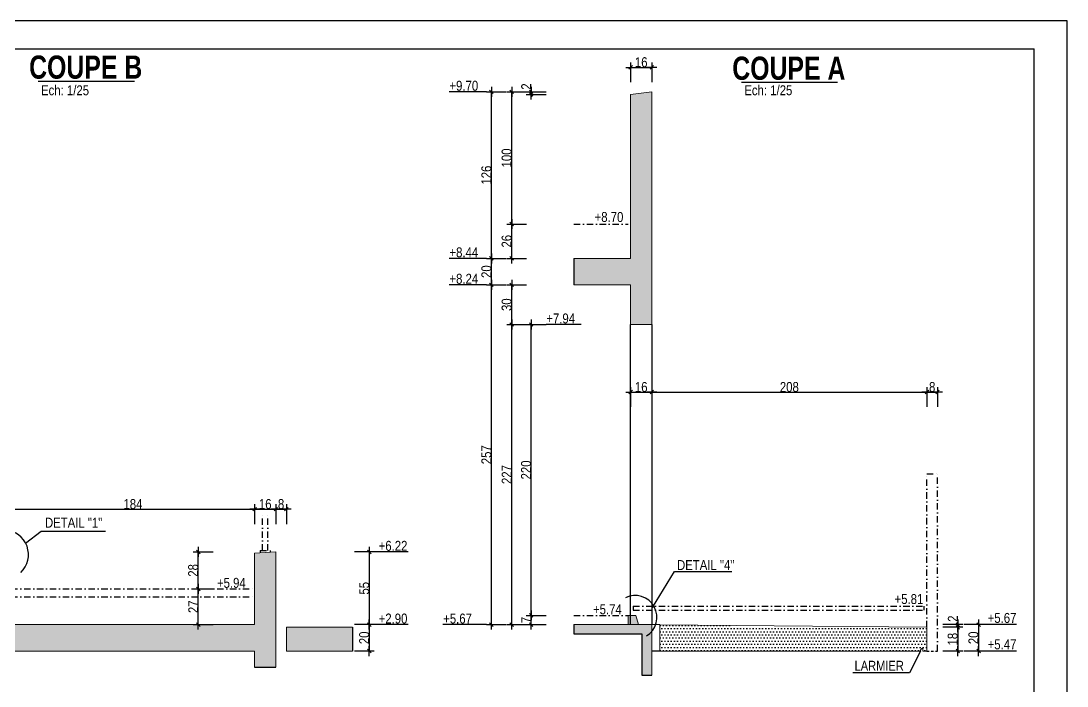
# Model space of a CAD drawing. Header units: centimetres. Extents: x -10252 to 0, y 2374 to 6574.
# Drawn here: x -3749 to -2167, y 5568 to 6574 of the extents above; entities that cross this region are included whole.
import ezdxf
from ezdxf.enums import TextEntityAlignment as Align

# ---------------------------------------------------------------- set-up
doc = ezdxf.new("R2010")
doc.units = ezdxf.units.CM
doc.header["$LTSCALE"] = 12.7
doc.header["$PDMODE"] = 1
doc.header["$PDSIZE"] = -2
doc.linetypes.add('TIRETPTX2', pattern=[50.8, 25.4, -12.7, 0, -12.7])
for name, color, linetype in [('01_cote_gen', 4, 'Continuous'), ('01_linteaux', 2, 'Continuous'), ('01_poch_BN', 9, 'Continuous'), ('01_texte', 230, 'Continuous'), ('AA_COTES', 2, 'Continuous')]:
    doc.layers.add(name, color=color, linetype=linetype)
doc.layers.add('01_murs_coup', color=5, linetype='Continuous', lineweight=60)
doc.styles.add('ARIAL NA', font='ARIALN.TTF')
doc.styles.add('impact', font='impact.ttf')
doc.styles.add('MATTE_TXT', font='arial.ttf')
doc.styles.add('STYLE2', font='ARIALN.TTF')
doc.dimstyles.new('JB25', dxfattribs={"dimscale": 0.1, "dimtxt": 150, "dimasz": 15, "dimexe": 0.1, "dimexo": 0.1, "dimgap": 0.09, "dimtad": 1, "dimdec": 1, "dimlfac": 0.5, "dimdsep": 46, "dimtxsty": 'STYLE2', "dimblk1": 'BOND_G', "dimblk2": 'BOND_D', "dimsah": 1, "dimcen": 1.5, "dimdle": 0.01, "dimse1": 1, "dimse2": 1, "dimclrd": 4, "dimclre": 2, "dimclrt": 6, "dimazin": 2, "dimtfac": 2.333333, "dimtdec": 1, "dimtix": 1, "dimtmove": 2, "dimatfit": 3, "dimldrblk": 'BOND_G', "dimfxl": 1, "dimtolj": 1, "dimtzin": 0, "dimarcsym": 0})

# ---------------------------------------------------------------- blocks, each defined once
blk = doc.blocks.new('BOND_G')
at = {"layer": 'AA_COTES', "color": 0}
for p, q in [((0, -5), (0, 15)), ((5, 0), (-5, 0)), ((1.8, 1.8), (-1.8, -1.8))]:
    blk.add_line(p, q, dxfattribs=at)
blk = doc.blocks.new('BOND_D')
at = {"layer": 'AA_COTES', "color": 0}
for p, q in [((5, 0), (-5, 0)), ((-1.8, -1.8), (1.8, 1.8)), ((0, 5), (0, -15))]:
    blk.add_line(p, q, dxfattribs=at)
blk = doc.blocks.new('*D1650')
at = {"layer": '01_cote_gen', "color": 4, "lineweight": -2, "transparency": 16777216}
blk.add_line((-2977.8, 5676.1), (-2977.8, 6113.1), dxfattribs=at)
at = {"layer": 'Defpoints', "color": 0, "transparency": 16777216}
for p in [(-2977.8, 6114.6), (-2811.4, 6114.6), (-2872.3, 5674.6)]:
    blk.add_point(p, dxfattribs=at)
at = {"layer": '01_cote_gen', "color": 4, "lineweight": -2, "transparency": 16777216, "xscale": 1.5, "yscale": 1.5, "zscale": 1.5}
for name, p, rotation in [('BOND_D', (-2977.8, 6114.6), 90), ('BOND_G', (-2977.8, 5674.6), 270)]:
    blk.add_blockref(name, p, dxfattribs=dict(at, rotation=rotation))
at = {"layer": '01_cote_gen', "color": 6, "transparency": 16777216, "insert": (-2985.5, 5894.6), "char_height": 15, "attachment_point": 5, "rotation": 90, "style": 'STYLE2'}
blk.add_mtext('\\A1;220', dxfattribs=at)
blk = doc.blocks.new('*D1651')
at = {"layer": '01_cote_gen', "color": 4, "lineweight": -2, "transparency": 16777216}
blk.add_line((-2977.8, 5662.1), (-2977.8, 5673.1), dxfattribs=at)
at = {"layer": 'Defpoints', "color": 0, "transparency": 16777216}
for p in [(-2977.8, 5674.6), (-2884.3, 5674.6), (-2871.7, 5660.6)]:
    blk.add_point(p, dxfattribs=at)
at = {"layer": '01_cote_gen', "color": 4, "lineweight": -2, "transparency": 16777216, "xscale": 1.5, "yscale": 1.5, "zscale": 1.5}
for name, p, rotation in [('BOND_D', (-2977.8, 5674.6), 90), ('BOND_G', (-2977.8, 5660.6), 270)]:
    blk.add_blockref(name, p, dxfattribs=dict(at, rotation=rotation))
at = {"layer": '01_cote_gen', "color": 6, "transparency": 16777216, "insert": (-2985.3, 5667.6), "char_height": 15, "attachment_point": 5, "rotation": 90, "style": 'STYLE2'}
blk.add_mtext('\\A1;7', dxfattribs=at)
blk = doc.blocks.new('*D1428')
at = {"layer": '01_cote_gen', "color": 4, "lineweight": -2, "transparency": 16777216}
blk.add_line((-3037.9, 6176.1), (-3037.9, 6213.1), dxfattribs=at)
at = {"layer": 'Defpoints', "color": 0, "transparency": 16777216}
for p in [(-3037.9, 6214.6), (-2916.4, 6214.6), (-2916.4, 6174.6)]:
    blk.add_point(p, dxfattribs=at)
at = {"layer": '01_cote_gen', "color": 4, "lineweight": -2, "transparency": 16777216, "xscale": 1.5, "yscale": 1.5, "zscale": 1.5}
for name, p, rotation in [('BOND_D', (-3037.9, 6214.6), 90), ('BOND_G', (-3037.9, 6174.6), 270)]:
    blk.add_blockref(name, p, dxfattribs=dict(at, rotation=rotation))
at = {"layer": '01_cote_gen', "color": 6, "transparency": 16777216, "insert": (-3045.5, 6194.6), "char_height": 15, "attachment_point": 5, "rotation": 90, "style": 'STYLE2'}
blk.add_mtext('\\A1;20', dxfattribs=at)
blk = doc.blocks.new('*D1429')
at = {"layer": '01_cote_gen', "color": 4, "lineweight": -2, "transparency": 16777216}
blk.add_line((-3007.3, 5662.1), (-3007.3, 6113.1), dxfattribs=at)
at = {"layer": 'Defpoints', "color": 0, "transparency": 16777216}
for p in [(-3007.3, 6114.6), (-2955.3, 6114.6), (-2955.3, 5660.6)]:
    blk.add_point(p, dxfattribs=at)
at = {"layer": '01_cote_gen', "color": 4, "lineweight": -2, "transparency": 16777216, "xscale": 1.5, "yscale": 1.5, "zscale": 1.5}
for name, p, rotation in [('BOND_D', (-3007.3, 6114.6), 90), ('BOND_G', (-3007.3, 5660.6), 270)]:
    blk.add_blockref(name, p, dxfattribs=dict(at, rotation=rotation))
at = {"layer": '01_cote_gen', "color": 6, "transparency": 16777216, "insert": (-3014.8, 5887.6), "char_height": 15, "attachment_point": 5, "rotation": 90, "style": 'STYLE2'}
blk.add_mtext('\\A1;227', dxfattribs=at)
blk = doc.blocks.new('*D1652')
at = {"layer": '01_cote_gen', "color": 4, "lineweight": -2, "transparency": 16777216}
blk.add_line((-3007.3, 6116.1), (-3007.3, 6173.1), dxfattribs=at)
at = {"layer": 'Defpoints', "color": 0, "transparency": 16777216}
for p in [(-3007.3, 6174.6), (-2870.3, 6174.6), (-2955.3, 6114.6)]:
    blk.add_point(p, dxfattribs=at)
at = {"layer": '01_cote_gen', "color": 4, "lineweight": -2, "transparency": 16777216, "xscale": 1.5, "yscale": 1.5, "zscale": 1.5}
for name, p, rotation in [('BOND_D', (-3007.3, 6174.6), 90), ('BOND_G', (-3007.3, 6114.6), 270)]:
    blk.add_blockref(name, p, dxfattribs=dict(at, rotation=rotation))
at = {"layer": '01_cote_gen', "color": 6, "transparency": 16777216, "insert": (-3014.9, 6144.6), "char_height": 15, "attachment_point": 5, "rotation": 90, "style": 'STYLE2'}
blk.add_mtext('\\A1;30', dxfattribs=at)
blk = doc.blocks.new('*D1653')
at = {"layer": '01_cote_gen', "color": 4, "lineweight": -2, "transparency": 16777216}
blk.add_line((-3007.3, 6216.1), (-3007.3, 6265.1), dxfattribs=at)
at = {"layer": 'Defpoints', "color": 0, "transparency": 16777216}
for p in [(-3007.3, 6266.6), (-2848.2, 6266.6), (-2848.2, 6214.6)]:
    blk.add_point(p, dxfattribs=at)
at = {"layer": '01_cote_gen', "color": 4, "lineweight": -2, "transparency": 16777216, "xscale": 1.5, "yscale": 1.5, "zscale": 1.5}
for name, p, rotation in [('BOND_D', (-3007.3, 6266.6), 90), ('BOND_G', (-3007.3, 6214.6), 270)]:
    blk.add_blockref(name, p, dxfattribs=dict(at, rotation=rotation))
at = {"layer": '01_cote_gen', "color": 6, "transparency": 16777216, "insert": (-3014.9, 6240.6), "char_height": 15, "attachment_point": 5, "rotation": 90, "style": 'STYLE2'}
blk.add_mtext('\\A1;26', dxfattribs=at)
blk = doc.blocks.new('*D1430')
at = {"layer": '01_cote_gen', "color": 4, "lineweight": -2, "transparency": 16777216}
blk.add_line((-3037.9, 5662.1), (-3037.9, 6173.1), dxfattribs=at)
at = {"layer": 'Defpoints', "color": 0, "transparency": 16777216}
for p in [(-3037.9, 6174.6), (-2984.8, 6174.6), (-2955.3, 5660.6)]:
    blk.add_point(p, dxfattribs=at)
at = {"layer": '01_cote_gen', "color": 4, "lineweight": -2, "transparency": 16777216, "xscale": 1.5, "yscale": 1.5, "zscale": 1.5}
for name, p, rotation in [('BOND_D', (-3037.9, 6174.6), 90), ('BOND_G', (-3037.9, 5660.6), 270)]:
    blk.add_blockref(name, p, dxfattribs=dict(at, rotation=rotation))
at = {"layer": '01_cote_gen', "color": 6, "transparency": 16777216, "insert": (-3045.5, 5917.6), "char_height": 15, "attachment_point": 5, "rotation": 90, "style": 'STYLE2'}
blk.add_mtext('\\A1;257', dxfattribs=at)
blk = doc.blocks.new('*D1431')
at = {"layer": '01_cote_gen', "color": 4, "lineweight": -2, "ltscale": 0.1, "transparency": 16777216}
blk.add_line((-2301.2, 5659.1), (-2301.2, 5622.1), dxfattribs=at)
at = {"layer": 'Defpoints', "color": 0, "ltscale": 0.1, "transparency": 16777216}
for p in [(-2819.7, 5660.6), (-2780.5, 5620.6), (-2301.2, 5620.6)]:
    blk.add_point(p, dxfattribs=at)
at = {"layer": '01_cote_gen', "color": 4, "lineweight": -2, "ltscale": 0.1, "transparency": 16777216, "xscale": 1.5, "yscale": 1.5, "zscale": 1.5}
for name, p, rotation in [('BOND_G', (-2301.2, 5660.6), 90), ('BOND_D', (-2301.2, 5620.6), 270)]:
    blk.add_blockref(name, p, dxfattribs=dict(at, rotation=rotation))
at = {"layer": '01_cote_gen', "color": 6, "ltscale": 0.1, "transparency": 16777216, "insert": (-2308.9, 5640.6), "char_height": 15, "attachment_point": 5, "rotation": 90, "style": 'STYLE2'}
blk.add_mtext('\\A1;20', dxfattribs=at)
blk = doc.blocks.new('*D1432')
at = {"layer": '01_cote_gen', "color": 4, "lineweight": -2, "ltscale": 0.1, "transparency": 16777216}
blk.add_line((-2332.6, 5655.1), (-2332.6, 5622.1), dxfattribs=at)
at = {"layer": 'Defpoints', "color": 0, "ltscale": 0.1, "transparency": 16777216}
for p in [(-2347.7, 5656.6), (-2403.7, 5620.6), (-2332.6, 5620.6)]:
    blk.add_point(p, dxfattribs=at)
at = {"layer": '01_cote_gen', "color": 4, "lineweight": -2, "ltscale": 0.1, "transparency": 16777216, "xscale": 1.5, "yscale": 1.5, "zscale": 1.5}
for name, p, rotation in [('BOND_G', (-2332.6, 5656.6), 90), ('BOND_D', (-2332.6, 5620.6), 270)]:
    blk.add_blockref(name, p, dxfattribs=dict(at, rotation=rotation))
at = {"layer": '01_cote_gen', "color": 6, "ltscale": 0.1, "transparency": 16777216, "insert": (-2340.3, 5638.6), "char_height": 15, "attachment_point": 5, "rotation": 90, "style": 'STYLE2'}
blk.add_mtext('\\A1;18', dxfattribs=at)
blk = doc.blocks.new('*D1433')
at = {"layer": '01_cote_gen', "color": 4, "lineweight": -2, "ltscale": 0.1, "transparency": 16777216}
blk.add_line((-2332.6, 5659.1), (-2332.6, 5658.1), dxfattribs=at)
at = {"layer": 'Defpoints', "color": 0, "ltscale": 0.1, "transparency": 16777216}
for p in [(-2332.6, 5656.6), (-2325.1, 5656.6), (-2324.4, 5660.6)]:
    blk.add_point(p, dxfattribs=at)
at = {"layer": '01_cote_gen', "color": 4, "lineweight": -2, "ltscale": 0.1, "transparency": 16777216, "xscale": 1.5, "yscale": 1.5, "zscale": 1.5}
for name, p, rotation in [('BOND_G', (-2332.6, 5660.6), 90), ('BOND_D', (-2332.6, 5656.6), 270)]:
    blk.add_blockref(name, p, dxfattribs=dict(at, rotation=rotation))
at = {"layer": '01_cote_gen', "color": 6, "ltscale": 0.1, "transparency": 16777216, "insert": (-2340.1, 5669.6), "char_height": 15, "attachment_point": 5, "rotation": 90, "style": 'STYLE2'}
blk.add_mtext('\\A1;2', dxfattribs=at)
blk = doc.blocks.new('*D1654')
at = {"layer": '01_cote_gen', "color": 4, "lineweight": -2, "transparency": 16777216}
blk.add_line((-2825.9, 6012.4), (-2796.9, 6012.4), dxfattribs=at)
at = {"layer": 'Defpoints', "color": 0, "transparency": 16777216}
for p in [(-2795.4, 6012.4), (-2827.4, 6001), (-2795.4, 6001)]:
    blk.add_point(p, dxfattribs=at)
at = {"layer": '01_cote_gen', "color": 4, "lineweight": -2, "transparency": 16777216, "xscale": 1.5, "yscale": 1.5, "zscale": 1.5, "rotation": 180}
blk.add_blockref('BOND_G', (-2827.4, 6012.4), dxfattribs=at)
at = {"layer": '01_cote_gen', "color": 4, "lineweight": -2, "transparency": 16777216, "xscale": 1.5, "yscale": 1.5, "zscale": 1.5}
blk.add_blockref('BOND_D', (-2795.4, 6012.4), dxfattribs=at)
at = {"layer": '01_cote_gen', "color": 6, "transparency": 16777216, "insert": (-2811.4, 6020), "char_height": 15, "attachment_point": 5, "style": 'STYLE2'}
blk.add_mtext('\\A1;16', dxfattribs=at)
blk = doc.blocks.new('*D1298')
at = {"layer": '01_cote_gen', "color": 4, "lineweight": -2, "transparency": 16777216}
blk.add_line((-3362.5, 5835.2), (-3349.5, 5835.2), dxfattribs=at)
at = {"layer": 'Defpoints', "color": 0, "transparency": 16777216}
for p in [(-3348, 5835.2), (-3364, 5812.7), (-3348, 5812.7)]:
    blk.add_point(p, dxfattribs=at)
at = {"layer": '01_cote_gen', "color": 4, "lineweight": -2, "transparency": 16777216, "xscale": 1.5, "yscale": 1.5, "zscale": 1.5, "rotation": 180}
blk.add_blockref('BOND_G', (-3364, 5835.2), dxfattribs=at)
at = {"layer": '01_cote_gen', "color": 4, "lineweight": -2, "transparency": 16777216, "xscale": 1.5, "yscale": 1.5, "zscale": 1.5}
blk.add_blockref('BOND_D', (-3348, 5835.2), dxfattribs=at)
at = {"layer": '01_cote_gen', "color": 6, "transparency": 16777216, "insert": (-3356, 5842.9), "char_height": 15, "attachment_point": 5, "style": 'STYLE2'}
blk.add_mtext('\\A1;8', dxfattribs=at)
blk = doc.blocks.new('*D1299')
at = {"layer": '01_cote_gen', "color": 4, "lineweight": -2, "transparency": 16777216}
blk.add_line((-3481.3, 5662.1), (-3481.3, 5713.1), dxfattribs=at)
at = {"layer": 'Defpoints', "color": 0, "transparency": 16777216}
for p in [(-3481.3, 5714.6), (-3441.6, 5714.6), (-3441.6, 5660.6)]:
    blk.add_point(p, dxfattribs=at)
at = {"layer": '01_cote_gen', "color": 4, "lineweight": -2, "transparency": 16777216, "xscale": 1.5, "yscale": 1.5, "zscale": 1.5}
for name, p, rotation in [('BOND_D', (-3481.3, 5714.6), 90), ('BOND_G', (-3481.3, 5660.6), 270)]:
    blk.add_blockref(name, p, dxfattribs=dict(at, rotation=rotation))
at = {"layer": '01_cote_gen', "color": 6, "transparency": 16777216, "insert": (-3488.8, 5687.6), "char_height": 15, "attachment_point": 5, "rotation": 90, "style": 'STYLE2'}
blk.add_mtext('\\A1;27', dxfattribs=at)
blk = doc.blocks.new('*D1300')
at = {"layer": '01_cote_gen', "color": 4, "lineweight": -2, "transparency": 16777216}
blk.add_line((-3481.3, 5716.1), (-3481.3, 5769.1), dxfattribs=at)
at = {"layer": 'Defpoints', "color": 0, "transparency": 16777216}
for p in [(-3481.3, 5770.6), (-3458.8, 5770.6), (-3446.1, 5714.6)]:
    blk.add_point(p, dxfattribs=at)
at = {"layer": '01_cote_gen', "color": 4, "lineweight": -2, "transparency": 16777216, "xscale": 1.5, "yscale": 1.5, "zscale": 1.5}
for name, p, rotation in [('BOND_D', (-3481.3, 5770.6), 90), ('BOND_G', (-3481.3, 5714.6), 270)]:
    blk.add_blockref(name, p, dxfattribs=dict(at, rotation=rotation))
at = {"layer": '01_cote_gen', "color": 6, "transparency": 16777216, "insert": (-3488.9, 5742.6), "char_height": 15, "attachment_point": 5, "rotation": 90, "style": 'STYLE2'}
blk.add_mtext('\\A1;28', dxfattribs=at)
blk = doc.blocks.new('*D1437')
at = {"layer": '01_cote_gen', "color": 4, "lineweight": -2, "transparency": 16777216}
blk.add_line((-3222.7, 5769.1), (-3222.7, 5662.1), dxfattribs=at)
at = {"layer": 'Defpoints', "color": 0, "transparency": 16777216}
for p in [(-3364, 5770.6), (-3396, 5660.6), (-3222.7, 5660.6)]:
    blk.add_point(p, dxfattribs=at)
at = {"layer": '01_cote_gen', "color": 4, "lineweight": -2, "transparency": 16777216, "xscale": 1.5, "yscale": 1.5, "zscale": 1.5}
for name, p, rotation in [('BOND_G', (-3222.7, 5770.6), 90), ('BOND_D', (-3222.7, 5660.6), 270)]:
    blk.add_blockref(name, p, dxfattribs=dict(at, rotation=rotation))
at = {"layer": '01_cote_gen', "color": 6, "transparency": 16777216, "insert": (-3230.3, 5715.6), "char_height": 15, "attachment_point": 5, "rotation": 90, "style": 'STYLE2'}
blk.add_mtext('\\A1;55', dxfattribs=at)
blk = doc.blocks.new('*D1438')
at = {"layer": '01_cote_gen', "color": 4, "lineweight": -2, "transparency": 16777216}
blk.add_line((-3222.7, 5659.1), (-3222.7, 5622.1), dxfattribs=at)
at = {"layer": 'Defpoints', "color": 0, "transparency": 16777216}
for p in [(-3396, 5660.6), (-3396, 5620.6), (-3222.7, 5620.6)]:
    blk.add_point(p, dxfattribs=at)
at = {"layer": '01_cote_gen', "color": 4, "lineweight": -2, "transparency": 16777216, "xscale": 1.5, "yscale": 1.5, "zscale": 1.5}
for name, p, rotation in [('BOND_G', (-3222.7, 5660.6), 90), ('BOND_D', (-3222.7, 5620.6), 270)]:
    blk.add_blockref(name, p, dxfattribs=dict(at, rotation=rotation))
at = {"layer": '01_cote_gen', "color": 6, "transparency": 16777216, "insert": (-3230.3, 5640.6), "char_height": 15, "attachment_point": 5, "rotation": 90, "style": 'STYLE2'}
blk.add_mtext('\\A1;20', dxfattribs=at)
blk = doc.blocks.new('*D1439')
at = {"layer": '01_cote_gen', "color": 4, "lineweight": -2, "transparency": 16777216}
blk.add_line((-3394.5, 5835.2), (-3365.5, 5835.2), dxfattribs=at)
at = {"layer": 'Defpoints', "color": 0, "transparency": 16777216}
for p in [(-3364, 5835.2), (-3396, 5812.7), (-3364, 5770.6)]:
    blk.add_point(p, dxfattribs=at)
at = {"layer": '01_cote_gen', "color": 4, "lineweight": -2, "transparency": 16777216, "xscale": 1.5, "yscale": 1.5, "zscale": 1.5, "rotation": 180}
blk.add_blockref('BOND_G', (-3396, 5835.2), dxfattribs=at)
at = {"layer": '01_cote_gen', "color": 4, "lineweight": -2, "transparency": 16777216, "xscale": 1.5, "yscale": 1.5, "zscale": 1.5}
blk.add_blockref('BOND_D', (-3364, 5835.2), dxfattribs=at)
at = {"layer": '01_cote_gen', "color": 6, "transparency": 16777216, "insert": (-3380, 5842.9), "char_height": 15, "attachment_point": 5, "style": 'STYLE2'}
blk.add_mtext('\\A1;16', dxfattribs=at)
blk = doc.blocks.new('*D1441')
at = {"layer": '01_cote_gen', "color": 4, "lineweight": -2, "transparency": 16777216}
blk.add_line((-2793.9, 6012.4), (-2380.9, 6012.4), dxfattribs=at)
at = {"layer": 'Defpoints', "color": 0, "transparency": 16777216}
for p in [(-2379.4, 6012.4), (-2795.4, 5970.4), (-2379.4, 5853.6)]:
    blk.add_point(p, dxfattribs=at)
at = {"layer": '01_cote_gen', "color": 4, "lineweight": -2, "transparency": 16777216, "xscale": 1.5, "yscale": 1.5, "zscale": 1.5, "rotation": 180}
blk.add_blockref('BOND_G', (-2795.4, 6012.4), dxfattribs=at)
at = {"layer": '01_cote_gen', "color": 4, "lineweight": -2, "transparency": 16777216, "xscale": 1.5, "yscale": 1.5, "zscale": 1.5}
blk.add_blockref('BOND_D', (-2379.4, 6012.4), dxfattribs=at)
at = {"layer": '01_cote_gen', "color": 6, "transparency": 16777216, "insert": (-2587.4, 6020), "char_height": 15, "attachment_point": 5, "style": 'STYLE2'}
blk.add_mtext('\\A1;208', dxfattribs=at)
blk = doc.blocks.new('*D1442')
at = {"layer": '01_cote_gen', "color": 4, "lineweight": -2, "transparency": 16777216}
blk.add_line((-2377.9, 6012.4), (-2364.9, 6012.4), dxfattribs=at)
at = {"layer": 'Defpoints', "color": 0, "transparency": 16777216}
for p in [(-2363.4, 6012.4), (-2379.4, 5996.9), (-2363.4, 5917.9)]:
    blk.add_point(p, dxfattribs=at)
at = {"layer": '01_cote_gen', "color": 4, "lineweight": -2, "transparency": 16777216, "xscale": 1.5, "yscale": 1.5, "zscale": 1.5, "rotation": 180}
blk.add_blockref('BOND_G', (-2379.4, 6012.4), dxfattribs=at)
at = {"layer": '01_cote_gen', "color": 4, "lineweight": -2, "transparency": 16777216, "xscale": 1.5, "yscale": 1.5, "zscale": 1.5}
blk.add_blockref('BOND_D', (-2363.4, 6012.4), dxfattribs=at)
at = {"layer": '01_cote_gen', "color": 6, "transparency": 16777216, "insert": (-2371.4, 6020), "char_height": 15, "attachment_point": 5, "style": 'STYLE2'}
blk.add_mtext('\\A1;8', dxfattribs=at)
blk = doc.blocks.new('*D1656')
at = {"layer": '01_cote_gen', "color": 4, "lineweight": -2, "ltscale": 2, "transparency": 16777216}
blk.add_line((-3007.3, 6268.1), (-3007.3, 6465.1), dxfattribs=at)
at = {"layer": 'Defpoints', "color": 0, "ltscale": 2, "transparency": 16777216}
for p in [(-3007.3, 6466.6), (-2795.4, 6466.6), (-2901, 6266.6)]:
    blk.add_point(p, dxfattribs=at)
at = {"layer": '01_cote_gen', "color": 4, "lineweight": -2, "ltscale": 2, "transparency": 16777216, "xscale": 1.5, "yscale": 1.5, "zscale": 1.5}
for name, p, rotation in [('BOND_D', (-3007.3, 6466.6), 90), ('BOND_G', (-3007.3, 6266.6), 270)]:
    blk.add_blockref(name, p, dxfattribs=dict(at, rotation=rotation))
at = {"layer": '01_cote_gen', "color": 6, "ltscale": 2, "transparency": 16777216, "insert": (-3014.9, 6366.6), "char_height": 15, "attachment_point": 5, "rotation": 90, "style": 'STYLE2'}
blk.add_mtext('\\A1;100', dxfattribs=at)
blk = doc.blocks.new('*D1657')
at = {"layer": '01_cote_gen', "color": 4, "lineweight": -2, "ltscale": 2, "transparency": 16777216}
blk.add_line((-3037.9, 6216.1), (-3037.9, 6465.1), dxfattribs=at)
at = {"layer": 'Defpoints', "color": 0, "ltscale": 2, "transparency": 16777216}
for p in [(-3037.9, 6466.6), (-2795.4, 6466.6), (-2827.4, 6214.6)]:
    blk.add_point(p, dxfattribs=at)
at = {"layer": '01_cote_gen', "color": 4, "lineweight": -2, "ltscale": 2, "transparency": 16777216, "xscale": 1.5, "yscale": 1.5, "zscale": 1.5}
for name, p, rotation in [('BOND_D', (-3037.9, 6466.6), 90), ('BOND_G', (-3037.9, 6214.6), 270)]:
    blk.add_blockref(name, p, dxfattribs=dict(at, rotation=rotation))
at = {"layer": '01_cote_gen', "color": 6, "ltscale": 2, "transparency": 16777216, "insert": (-3045.5, 6340.6), "char_height": 15, "attachment_point": 5, "rotation": 90, "style": 'STYLE2'}
blk.add_mtext('\\A1;126', dxfattribs=at)
blk = doc.blocks.new('*D1658')
at = {"layer": '01_cote_gen', "color": 4, "lineweight": -2, "ltscale": 2, "transparency": 16777216}
blk.add_line((-2977.8, 6464.1), (-2977.8, 6465.1), dxfattribs=at)
at = {"layer": 'Defpoints', "color": 0, "ltscale": 2, "transparency": 16777216}
for p in [(-2977.8, 6466.6), (-2827.4, 6462.6), (-2795.4, 6466.6)]:
    blk.add_point(p, dxfattribs=at)
at = {"layer": '01_cote_gen', "color": 4, "lineweight": -2, "ltscale": 2, "transparency": 16777216, "xscale": 1.5, "yscale": 1.5, "zscale": 1.5}
for name, p, rotation in [('BOND_D', (-2977.8, 6466.6), 90), ('BOND_G', (-2977.8, 6462.6), 270)]:
    blk.add_blockref(name, p, dxfattribs=dict(at, rotation=rotation))
at = {"layer": '01_cote_gen', "color": 6, "ltscale": 2, "transparency": 16777216, "insert": (-2985.3, 6474.6), "char_height": 15, "attachment_point": 5, "rotation": 90, "style": 'STYLE2'}
blk.add_mtext('\\A1;2', dxfattribs=at)
blk = doc.blocks.new('*D1721')
at = {"layer": '01_cote_gen', "color": 4, "lineweight": -2, "ltscale": 2, "transparency": 16777216}
blk.add_line((-3762.5, 5835.2), (-3397.5, 5835.2), dxfattribs=at)
at = {"layer": 'Defpoints', "color": 0, "ltscale": 2, "transparency": 16777216}
for p in [(-3396, 5835.2), (-3396, 5812.7), (-3764, 5795)]:
    blk.add_point(p, dxfattribs=at)
at = {"layer": '01_cote_gen', "color": 4, "lineweight": -2, "ltscale": 2, "transparency": 16777216, "xscale": 1.5, "yscale": 1.5, "zscale": 1.5, "rotation": 180}
blk.add_blockref('BOND_G', (-3764, 5835.2), dxfattribs=at)
at = {"layer": '01_cote_gen', "color": 4, "lineweight": -2, "ltscale": 2, "transparency": 16777216, "xscale": 1.5, "yscale": 1.5, "zscale": 1.5}
blk.add_blockref('BOND_D', (-3396, 5835.2), dxfattribs=at)
at = {"layer": '01_cote_gen', "color": 6, "ltscale": 2, "transparency": 16777216, "insert": (-3580, 5842.9), "char_height": 15, "attachment_point": 5, "style": 'STYLE2'}
blk.add_mtext('\\A1;184', dxfattribs=at)
blk = doc.blocks.new('*D1749')
at = {"layer": '01_cote_gen', "color": 4, "lineweight": -2, "ltscale": 2, "transparency": 16777216}
blk.add_line((-2825.9, 6503.6), (-2796.9, 6503.6), dxfattribs=at)
at = {"layer": 'Defpoints', "color": 0, "ltscale": 2, "transparency": 16777216}
for p in [(-2795.4, 6503.6), (-2827.4, 6462.6), (-2795.4, 6466.6)]:
    blk.add_point(p, dxfattribs=at)
at = {"layer": '01_cote_gen', "color": 4, "lineweight": -2, "ltscale": 2, "transparency": 16777216, "xscale": 1.5, "yscale": 1.5, "zscale": 1.5, "rotation": 180}
blk.add_blockref('BOND_G', (-2827.4, 6503.6), dxfattribs=at)
at = {"layer": '01_cote_gen', "color": 4, "lineweight": -2, "ltscale": 2, "transparency": 16777216, "xscale": 1.5, "yscale": 1.5, "zscale": 1.5}
blk.add_blockref('BOND_D', (-2795.4, 6503.6), dxfattribs=at)
at = {"layer": '01_cote_gen', "color": 6, "ltscale": 2, "transparency": 16777216, "insert": (-2811.4, 6511.3), "char_height": 15, "attachment_point": 5, "style": 'STYLE2'}
blk.add_mtext('\\A1;16', dxfattribs=at)

msp = doc.modelspace()

# ---------------------------------------------------------------- hatches: boundary and pattern name
at = {"layer": '01_linteaux'}
h = msp.add_hatch(dxfattribs=at)
h.set_pattern_fill('DOTS', color=256, scale=3)
h.set_pattern_definition([(0, (-37484.6097, 19313.527), (2.38125, 4.7625), [0, -4.7625])])
h.paths.add_polyline_path([(-2379.36, 5656.59), (-2783.36, 5660.48), (-2783.36, 5620.59), (-2389.29, 5620.59, -0.4094967), (-2385.36, 5624.59), (-2385.36, 5620.59), (-2379.36, 5620.59)])
at = {"layer": '01_poch_BN', "ltscale": 2}
h = msp.add_hatch(color=256, dxfattribs=at)
h.dxf.hatch_style = 1
h.paths.add_polyline_path([(-3364.03, 5770.59), (-3396.03, 5768.59), (-3396.03, 5660.59), (-3764.03, 5660.59), (-3764.03, 5764.59), (-3786.03, 5768.59), (-3786.03, 5774.59), (-3796.03, 5774.59), (-3796.03, 5660.59), (-3881.9, 5660.59), (-3881.9, 5620.59), (-3396.03, 5620.59), (-3396.03, 5596), (-3364.03, 5596)])
h.paths.add_polyline_path([(-3764.03, 6466.59), (-3796.03, 6462.59), (-3796.03, 6214.59), (-3881.9, 6214.59), (-3881.9, 6174.59), (-3796.03, 6174.59), (-3796.03, 6114.59), (-3764.03, 6114.59)])
h.paths.add_polyline_path([(-3247.89, 5656.59), (-3348.03, 5656.59), (-3348.03, 5620.59), (-3247.89, 5620.59)])
h = msp.add_hatch(color=256, dxfattribs=at)
h.dxf.hatch_style = 1
h.paths.add_polyline_path([(-2795.36, 6466.59), (-2827.36, 6462.59), (-2827.36, 6214.59), (-2913.23, 6214.59), (-2913.23, 6174.59), (-2827.36, 6174.59), (-2827.36, 6114.59), (-2795.36, 6114.59)])
h.paths.add_polyline_path([(-2795.36, 5660.59), (-2913.23, 5660.59), (-2913.23, 5646.5), (-2810.5, 5646.5), (-2810.5, 5584.17), (-2795.36, 5584.17)])
h.paths.add_polyline_path([(-2819.36, 5674.59), (-2831.36, 5674.59), (-2831.36, 5660.59), (-2815.36, 5660.59)])

# ---------------------------------------------------------------- linework, layer by layer
at = {"layer": '01_cote_gen'}
for p, q in [((-2167.41, 6573.88), (-10252.01, 6573.88)), ((-2167.41, 3827.1), (-2167.41, 6573.88))]:
    msp.add_line(p, q, dxfattribs=at)
at = {"layer": '01_linteaux', "linetype": 'TIRETPTX2', "ltscale": 0.03}
for p, q in [((-2913.23, 6266.59), (-2831.36, 6266.59)), ((-2379.36, 5656.59), (-2379.36, 5888.59)), ((-2379.36, 5888.59), (-2363.36, 5888.59)), ((-2363.36, 5620.59), (-2363.36, 5888.59)), ((-3384.03, 5772.59), (-3384.03, 5830.52)), ((-3376.03, 5772.59), (-3376.03, 5830.52)), ((-3387.61, 5772.59), (-3372.46, 5772.59)), ((-3387.61, 5772.59), (-3387.61, 5769.12)), ((-3372.46, 5772.59), (-3372.46, 5770.06)), ((-3764.03, 5714.59), (-3396.03, 5714.59)), ((-3764.03, 5702.59), (-3396.03, 5702.59)), ((-2823.61, 5688.59), (-2383.36, 5688.59)), ((-2823.61, 5682.59), (-2383.36, 5682.59)), ((-2913.23, 5674.59), (-2831.36, 5674.59))]:
    msp.add_line(p, q, dxfattribs=at)
at = {"layer": '01_linteaux'}
for p, q in [((-2827.36, 5660.59), (-2827.36, 6114.59)), ((-2783.36, 5660.48), (-2795.36, 5660.59)), ((-2783.36, 5620.59), (-2795.36, 5620.59))]:
    msp.add_line(p, q, dxfattribs=at)
at = {"layer": '01_linteaux', "linetype": 'TIRETPTX2', "ltscale": 0.02}
for p, q in [((-2823.61, 5688.59), (-2823.61, 5682.59)), ((-2383.36, 5682.59), (-2383.36, 5688.59))]:
    msp.add_line(p, q, dxfattribs=at)
at = {"layer": '01_linteaux', "linetype": 'TIRETPTX2', "ltscale": 0.01}
msp.add_line((-2379.36, 5620.59), (-2363.36, 5620.59), dxfattribs=at)
at = {"layer": '01_linteaux'}
msp.add_lwpolyline([(-2795.36, 6114.59), (-2795.36, 5660.59)], dxfattribs=at)
at = {"layer": '01_murs_coup', "linetype": 'Continuous', "lineweight": 5}
for p, q in [((-2827.36, 6462.59), (-2795.36, 6466.59)), ((-2827.36, 6214.59), (-2827.36, 6462.59)), ((-2795.36, 6114.59), (-2795.36, 6466.59)), ((-2913.23, 6214.59), (-2827.36, 6214.59)), ((-2913.23, 6174.59), (-2827.36, 6174.59)), ((-2827.36, 6114.59), (-2827.36, 6174.59)), ((-2827.36, 6114.59), (-2795.36, 6114.59)), ((-2831.36, 5660.59), (-2831.36, 5674.59)), ((-2831.36, 5674.59), (-2819.36, 5674.59)), ((-2819.36, 5674.59), (-2815.36, 5660.59)), ((-2783.36, 5620.59), (-2783.36, 5660.59)), ((-2379.36, 5620.59), (-2379.36, 5656.59)), ((-3881.9, 5620.59), (-3396.03, 5620.59)), ((-2783.36, 5620.59), (-2389.29, 5620.59)), ((-2385.36, 5620.59), (-2385.36, 5624.59)), ((-2385.36, 5620.59), (-2379.36, 5620.59))]:
    msp.add_line(p, q, dxfattribs=at)
at = {"layer": '01_murs_coup', "linetype": 'Continuous', "lineweight": 0}
for p, q in [((-3396.03, 5768.59), (-3364.03, 5770.59)), ((-3396.03, 5660.59), (-3396.03, 5768.59)), ((-3364.03, 5596), (-3364.03, 5770.59)), ((-3764.03, 5660.59), (-3396.03, 5660.59)), ((-3348.03, 5656.59), (-3247.89, 5656.59)), ((-3348.03, 5620.59), (-3348.03, 5656.59)), ((-3396.03, 5596), (-3396.03, 5620.59)), ((-3348.03, 5620.59), (-3247.89, 5620.59))]:
    msp.add_line(p, q, dxfattribs=at)
at = {"layer": '01_murs_coup', "linetype": 'Continuous', "lineweight": 5}
for points in [[(-2913.23, 5660.59), (-2795.36, 5660.59)], [(-2795.36, 5660.59), (-2795.36, 5584.17)], [(-2783.36, 5660.48), (-2379.36, 5656.59)]]:
    msp.add_lwpolyline(points, dxfattribs=at)
msp.add_arc((-2385.29, 5620.59), 4, 90.92426, 180, dxfattribs=at)
at = {"layer": '01_poch_BN'}
for p, q in [((-2913.23, 6214.59), (-2913.23, 6174.59)), ((-3247.89, 5656.59), (-3247.89, 5620.59)), ((-2913.23, 5660.59), (-2913.23, 5646.5)), ((-2810.5, 5584.17), (-2795.36, 5584.17))]:
    msp.add_line(p, q, dxfattribs=at)
at = {"layer": '01_poch_BN', "ltscale": 2}
for p, q in [((-2913.23, 5646.5), (-2810.5, 5646.5)), ((-2810.5, 5646.5), (-2810.5, 5584.17)), ((-3396.03, 5596), (-3364.03, 5596))]:
    msp.add_line(p, q, dxfattribs=at)
at = {"layer": '01_texte'}
for p, q in [((-10202.01, 6531.69), (-2217.41, 6531.69)), ((-2217.41, 3827.1), (-2217.41, 6531.69)), ((-3723.28, 6482.91), (-3577.68, 6482.91)), ((-2659.98, 6481.25), (-2514.38, 6481.25)), ((-3045.36, 6466.59), (-3101.79, 6466.59)), ((-3045.36, 6214.59), (-3101.79, 6214.59)), ((-3045.36, 6174.59), (-3101.79, 6174.59)), ((-2901.99, 6114.59), (-2955.3, 6114.59)), ((-3742.3, 5783.91), (-3719, 5802)), ((-3719, 5802), (-3621.5, 5802)), ((-3163.62, 5770.59), (-3215.17, 5770.59)), ((-2794.25, 5686.6), (-2761.06, 5741.08)), ((-2761.06, 5741.08), (-2674.34, 5741.08)), ((-3163.62, 5660.59), (-3215.17, 5660.59)), ((-3045.36, 5660.59), (-3111.29, 5660.59)), ((-2243.97, 5660.59), (-2293.7, 5660.59)), ((-2389.29, 5620.59), (-2405.65, 5587.53)), ((-2243.97, 5620.59), (-2293.7, 5620.59)), ((-2405.65, 5587.53), (-2491.17, 5587.53))]:
    msp.add_line(p, q, dxfattribs=at)
for centre, radius, start, end in [((-3775.03, 5766.59), 37.03, 313.23845, 153.18696), ((-2820.79, 5671.63), 33.11, 301.77042, 116.09905)]:
    msp.add_arc(centre, radius, start, end, dxfattribs=at)

# ---------------------------------------------------------------- texts
at = {"layer": '01_texte', "style": 'impact'}
for s, p in [('COUPE B', (-3651.47, 6504.01)), ('COUPE A', (-2588.17, 6502.35))]:
    msp.add_text(s, height=35, dxfattribs=at).set_placement(p, align=Align.MIDDLE)
at = {"layer": '01_texte'}
for s, style, p in [('Ech: 1/25', 'STYLE2', (-3719, 6461.46)), ('+9.70', 'ARIAL NA', (-3101.4, 6468.28)), ('Ech: 1/25', 'STYLE2', (-2655.5, 6461.46)), ('+8.70', 'ARIAL NA', (-2881.88, 6269.78)), ('+8.44', 'ARIAL NA', (-3101.4, 6216.28)), ('+8.24', 'ARIAL NA', (-3101.4, 6176.28)), ('+7.94', 'ARIAL NA', (-2954.92, 6116.28)), ('DETAIL "1"', 'ARIAL NA', (-3713.04, 5807.32)), ('+6.22', 'ARIAL NA', (-3208.46, 5772.28)), ('DETAIL "4"', 'ARIAL NA', (-2757.24, 5743.24)), ('+5.94', 'ARIAL NA', (-3452.96, 5716.28)), ('+5.81', 'ARIAL NA', (-2428.29, 5691.8)), ('+5.74', 'ARIAL NA', (-2884.28, 5676.28)), ('+2.90', 'ARIAL NA', (-3208.46, 5662.28)), ('+5.67', 'ARIAL NA', (-3110.9, 5662.28)), ('+5.67', 'ARIAL NA', (-2287.51, 5663.21)), ('+5.47', 'ARIAL NA', (-2287.51, 5623.21))]:
    msp.add_text(s, height=15, dxfattribs=dict(at, style=style)).set_placement(p)
at = {"layer": '01_texte', "style": 'MATTE_TXT', "width": 0.8}
msp.add_text('LARMIER', height=15, dxfattribs=at).set_placement((-2451.5, 5586.37), align=Align.BOTTOM_CENTER)

# ---------------------------------------------------------------- dimensions: what is measured, and where the dimension line sits
at = {"layer": '01_cote_gen', "ltscale": 2}
for base, p1, p2, picture, middle in [((-2795.36, 6503.62), (-2827.36, 6462.59), (-2795.36, 6466.59), '*D1749', (-2811.36, 6511.28)), ((-3396.03, 5835.25), (-3764.03, 5795), (-3396.03, 5812.75), '*D1721', (-3580.03, 5842.92))]:
    dim = msp.add_linear_dim(base=base, p1=p1, p2=p2, dimstyle='JB25', dxfattribs=at)
    dim.commit()
    dim.dimension.update_dxf_attribs({"geometry": picture, "text_midpoint": middle})
for base, p1, picture, middle in [((-3037.86, 6466.59), (-2827.36, 6214.59), '*D1657', (-3045.53, 6340.59)), ((-3007.26, 6466.59), (-2901, 6266.59), '*D1656', (-3014.93, 6366.59))]:
    dim = msp.add_linear_dim(base=base, p1=p1, p2=(-2795.36, 6466.59), angle=90, dimstyle='JB25', dxfattribs=at)
    dim.commit()
    dim.dimension.update_dxf_attribs({"geometry": picture, "text_midpoint": middle})
dim = msp.add_linear_dim(base=(-2977.8, 6466.59), p1=(-2827.36, 6462.59), p2=(-2795.36, 6466.59), angle=90, dimstyle='JB25', dxfattribs=at)
dim.commit()
dim.dimension.update_dxf_attribs({"geometry": '*D1658', "text_midpoint": (-2985.34, 6474.59), "dimtype": 160})
at = {"layer": '01_cote_gen'}
for base, p1, p2, picture, middle in [((-3007.26, 6266.59), (-2848.24, 6214.59), (-2848.24, 6266.59), '*D1653', (-3014.93, 6240.59)), ((-3037.86, 6214.59), (-2916.41, 6174.59), (-2916.41, 6214.59), '*D1428', (-3045.53, 6194.59)), ((-3037.86, 6174.59), (-2955.3, 5660.59), (-2984.76, 6174.59), '*D1430', (-3045.53, 5917.59)), ((-3007.26, 6174.59), (-2955.3, 6114.59), (-2870.29, 6174.59), '*D1652', (-3014.93, 6144.59)), ((-3007.26, 6114.59), (-2955.3, 5660.59), (-2955.3, 6114.59), '*D1429', (-3014.8, 5887.59)), ((-2977.8, 6114.59), (-2872.29, 5674.59), (-2811.36, 6114.59), '*D1650', (-2985.47, 5894.59)), ((-3481.28, 5770.59), (-3446.11, 5714.59), (-3458.78, 5770.59), '*D1300', (-3488.95, 5742.59)), ((-3222.67, 5660.59), (-3364.03, 5770.59), (-3396.03, 5660.59), '*D1437', (-3230.31, 5715.59)), ((-3481.28, 5714.59), (-3441.58, 5660.59), (-3441.58, 5714.59), '*D1299', (-3488.82, 5687.59)), ((-2977.8, 5674.59), (-2871.66, 5660.59), (-2884.27, 5674.59), '*D1651', (-2985.31, 5667.59)), ((-3222.67, 5620.59), (-3396.03, 5660.59), (-3396.03, 5620.59), '*D1438', (-3230.34, 5640.59))]:
    dim = msp.add_linear_dim(base=base, p1=p1, p2=p2, angle=90, dimstyle='JB25', dxfattribs=at)
    dim.commit()
    dim.dimension.update_dxf_attribs({"geometry": picture, "text_midpoint": middle})
for base, p1, p2, picture, middle in [((-2795.36, 6012.36), (-2827.36, 6000.95), (-2795.36, 6000.95), '*D1654', (-2811.36, 6020.03)), ((-2379.36, 6012.36), (-2795.36, 5970.36), (-2379.36, 5853.65), '*D1441', (-2587.36, 6020.03)), ((-2363.36, 6012.36), (-2379.36, 5996.92), (-2363.36, 5917.86), '*D1442', (-2371.36, 6020.03)), ((-3364.03, 5835.25), (-3396.03, 5812.75), (-3364.03, 5770.59), '*D1439', (-3380.03, 5842.92)), ((-3348.03, 5835.25), (-3364.03, 5812.75), (-3348.03, 5812.75), '*D1298', (-3356.03, 5842.92))]:
    dim = msp.add_linear_dim(base=base, p1=p1, p2=p2, dimstyle='JB25', dxfattribs=at)
    dim.commit()
    dim.dimension.update_dxf_attribs({"geometry": picture, "text_midpoint": middle})
at = {"layer": '01_cote_gen', "ltscale": 0.1}
for base, p1, p2, picture, middle in [((-2301.2, 5620.59), (-2819.7, 5660.59), (-2780.5, 5620.59), '*D1431', (-2308.86, 5640.59)), ((-2332.6, 5620.59), (-2347.67, 5656.59), (-2403.7, 5620.59), '*D1432', (-2340.27, 5638.59))]:
    dim = msp.add_linear_dim(base=base, p1=p1, p2=p2, angle=90, dimstyle='JB25', dxfattribs=at)
    dim.commit()
    dim.dimension.update_dxf_attribs({"geometry": picture, "text_midpoint": middle})
dim = msp.add_linear_dim(base=(-2332.6, 5656.59), p1=(-2324.37, 5660.59), p2=(-2325.1, 5656.59), angle=90, dimstyle='JB25', dxfattribs=at)
dim.commit()
dim.dimension.update_dxf_attribs({"geometry": '*D1433', "text_midpoint": (-2340.14, 5669.59), "dimtype": 160})

doc.saveas('drawing.dxf')
